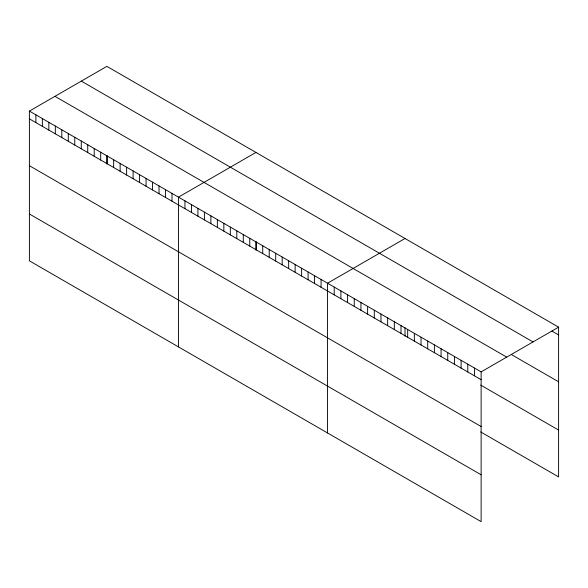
<?xml version="1.0" encoding="UTF-8"?>
<svg xmlns="http://www.w3.org/2000/svg" width="588" height="588" viewBox="0 0 588 588"><rect width="100%" height="100%" fill="white"/><g stroke="black" fill="none" stroke-linecap="round" stroke-linejoin="round"><path stroke-width="0.88" d="M29.4 111.088L481.131 371.888L481.131 521.637L29.4 260.837L29.4 111.088L106.869 66.363L558.6 327.163L558.6 476.912L480.69 431.937M255.942 152.424L178.473 197.149L178.473 346.898M405.014 238.493L327.545 283.218L327.545 432.966M481.131 371.888L558.6 327.163M551.919 331.088L558.6 334.947M81.306 81.122L533.037 341.922M511.854 354.807L558.6 381.796M54.963 96.329L506.694 357.129M29.4 118.864L481.131 379.672M480.69 385.089L558.6 430.063M29.4 165.713L481.131 426.52M29.4 213.988L481.131 474.788M474.457 368.037L474.457 375.813M467.776 364.178L467.776 371.961M461.102 360.326L461.102 368.103M454.421 356.468L454.421 364.251M447.747 352.616L447.747 360.393M441.066 348.757L441.066 356.541M434.385 344.906L434.385 352.682M427.711 341.047L427.711 348.824M421.03 337.196L421.03 344.972M414.356 333.337L414.356 341.113M407.675 329.478L407.675 337.262M405.014 327.597L405.014 336.218M401.001 325.627L401.001 333.403M394.32 321.768L394.32 329.552M387.646 317.917L387.646 325.693M380.965 314.058L380.965 321.842M374.291 310.207L374.291 317.983M367.61 306.348L367.61 314.132M360.936 302.497L360.936 310.273M354.255 298.638L354.255 306.421M347.574 294.786L347.574 302.563M340.9 290.928L340.9 298.704M334.219 287.069L334.219 294.853M321.063 279.476L321.063 287.253M314.58 275.735L314.58 283.512M308.097 271.994L308.097 279.77M301.615 268.246L301.615 276.029M295.139 264.504L295.139 272.288M288.657 260.763L288.657 268.547M282.174 257.022L282.174 264.806M275.691 253.281L275.691 261.057M269.208 249.54L269.208 257.316M262.733 245.799L262.733 253.575M256.25 242.058L256.25 249.834M255.942 241.536L255.942 250.15M249.768 238.316L249.768 246.093M243.285 234.568L243.285 242.352M236.802 230.827L236.802 238.61M230.32 227.086L230.32 234.869M223.844 223.344L223.844 231.128M217.362 219.603L217.362 227.38M210.879 215.862L210.879 223.638M204.396 212.121L204.396 219.897M197.913 208.38L197.913 216.156M191.438 204.631L191.438 212.415M184.955 200.89L184.955 208.674M171.99 193.408L171.99 201.192M165.507 189.667L165.507 197.443M159.025 185.926L159.025 193.702M152.549 182.184L152.549 189.961M146.067 178.443L146.067 186.22M139.584 174.702L139.584 182.478M133.101 170.954L133.101 178.737M126.618 167.213L126.618 174.996M120.136 163.471L120.136 171.255M113.66 159.73L113.66 167.514M107.178 155.989L107.178 163.765M106.869 155.467L106.869 164.089M100.695 152.248L100.695 160.024M94.212 148.507L94.212 156.283M87.73 144.766L87.73 152.542M81.254 141.024L81.254 148.801M74.772 137.276L74.772 145.06M68.289 133.535L68.289 141.318M61.806 129.794L61.806 137.577M55.323 126.052L55.323 133.836M48.841 122.311L48.841 130.088M42.365 118.57L42.365 126.347M35.883 114.829L35.883 122.605"/></g></svg>
